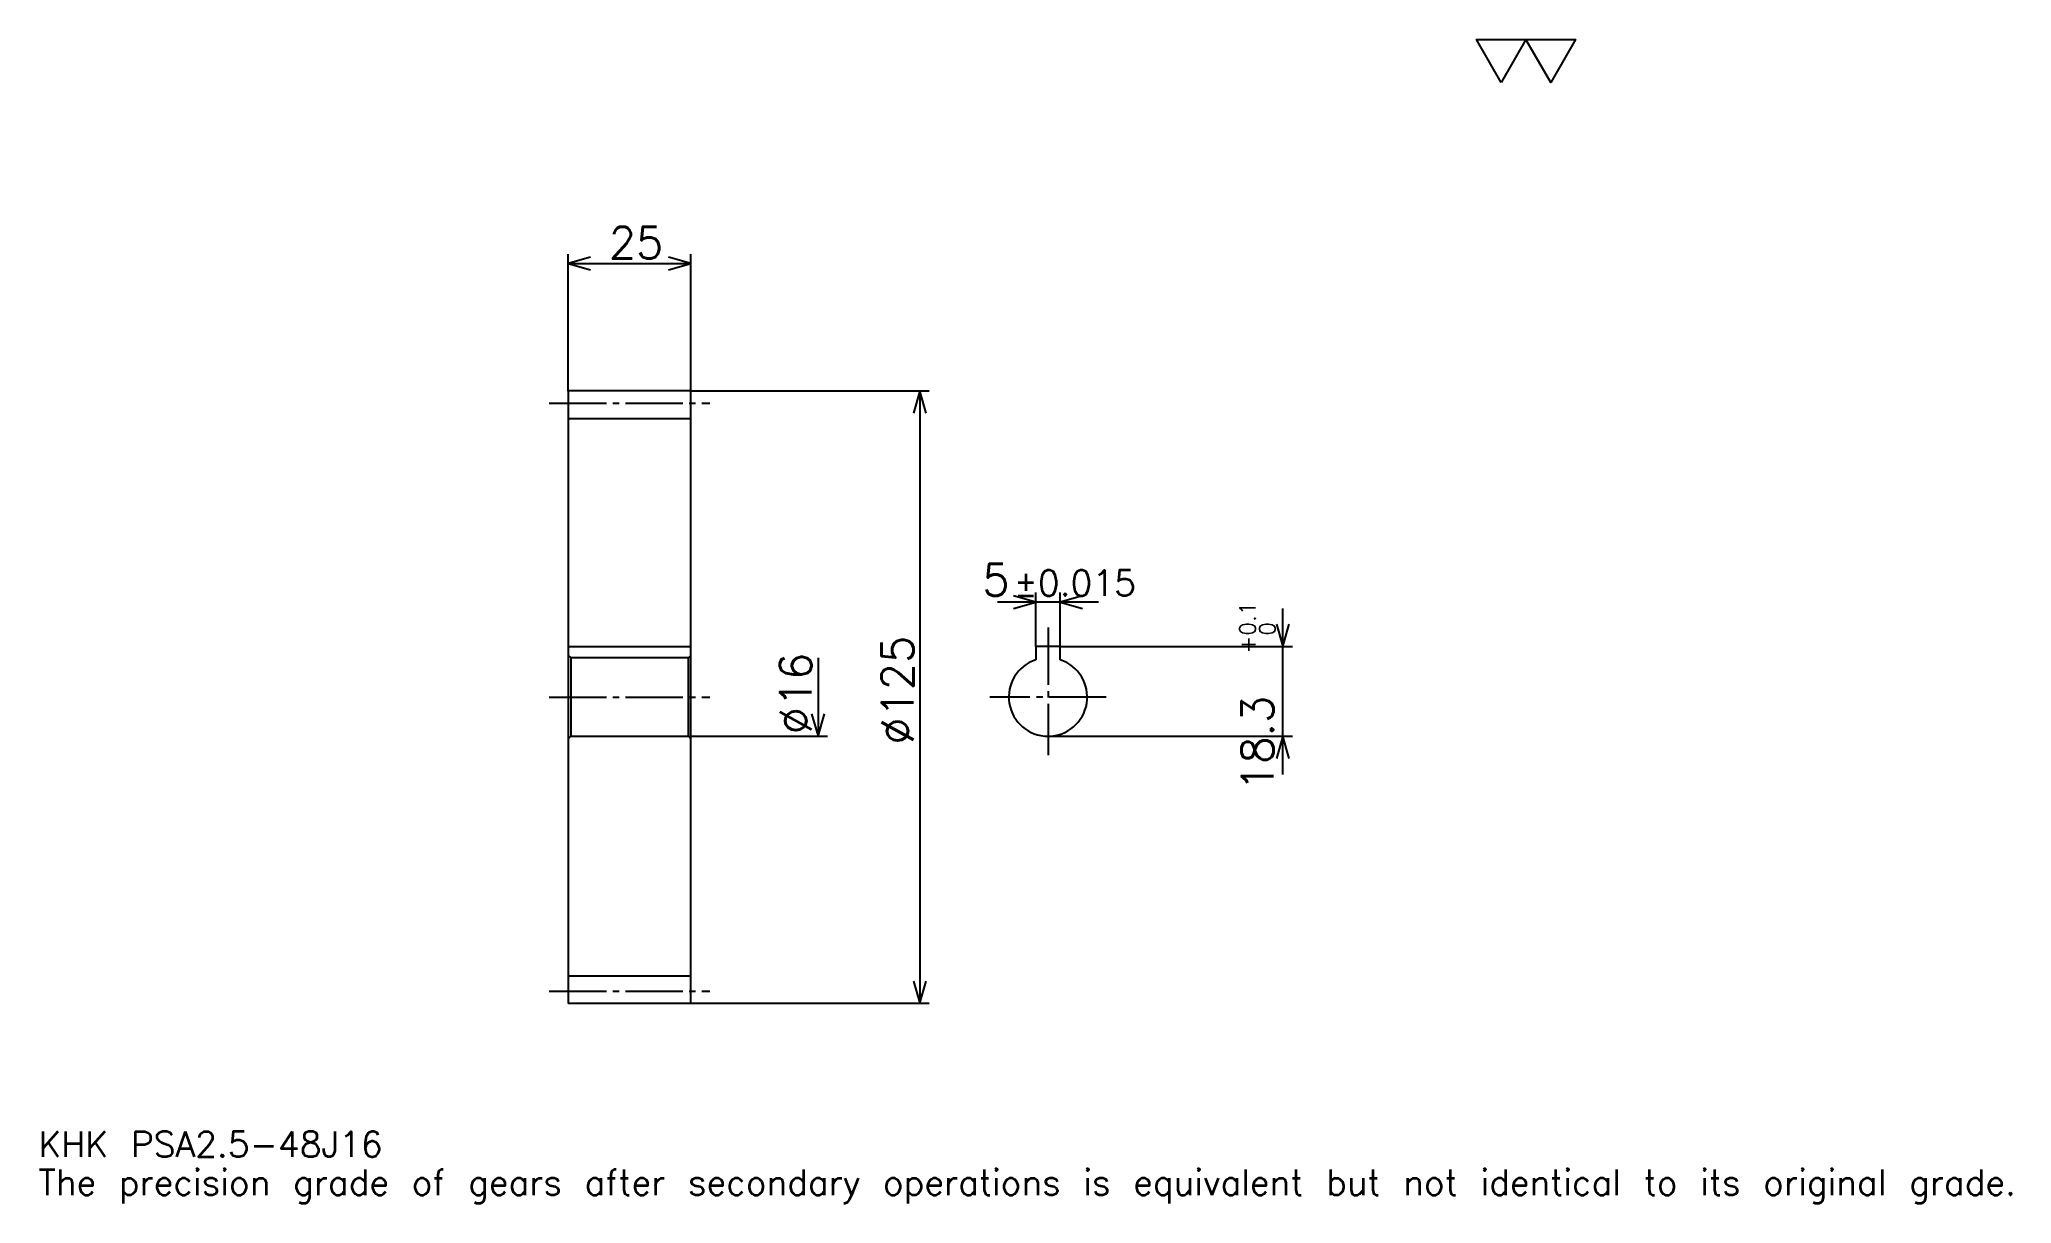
# Model space of a CAD drawing. Extents: x 13 to 416, y 5 to 242.
import ezdxf

# ---------------------------------------------------------------- set-up
doc = ezdxf.new("R2010")
doc.units = 0
doc.linetypes.add('DASHDOT', pattern=[15.570651, 11.677989, -1.297554, 1.297554, -1.297554])
doc.layers.get('0').update_dxf_attribs({"linetype": 'CONTINUOUS'})
doc.layers.add('DASHDOT', color=6, linetype='DASHDOT')
doc.styles.add('KANJI', font='TXT', dxfattribs={"bigfont": 'BIGFONT'})

msp = doc.modelspace()

# ---------------------------------------------------------------- linework, layer by layer
at = {"color": 5}
for p, q in [((121.088318, 170.628403), (121.088318, 198.525818)), ((146.088318, 170.628403), (146.088318, 198.525818)), ((121.088318, 196.579498), (146.088318, 196.579498)), ((121.088318, 170.528412), (121.088318, 170.628403)), ((145.988312, 170.628403), (146.088318, 170.628403)), ((146.088318, 170.628403), (194.746613, 170.628403)), ((146.088318, 170.528412), (146.088318, 170.628403)), ((192.800278, 170.628403), (192.800278, 45.628403)), ((216.466034, 118.428406), (216.466034, 129.457611)), ((221.466034, 118.428406), (221.466034, 129.457611)), ((229.251358, 127.511284), (208.68071, 127.511284)), ((266.880432, 92.343079), (266.880432, 126.21373)), ((221.466034, 118.428406), (268.826782, 118.428406)), ((172.039398, 116.128403), (172.039398, 100.128403)), ((146.088318, 100.128403), (173.985733, 100.128403)), ((218.966034, 100.128403), (268.826782, 100.128403)), ((145.988312, 45.628403), (146.088318, 45.628403)), ((146.088318, 45.628403), (194.746613, 45.628403))]:
    msp.add_line(p, q, dxfattribs=at)
at = {"color": 4}
for p, q in [((121.088318, 165.003403), (146.088318, 165.003403)), ((121.088318, 118.428406), (146.088318, 118.428406)), ((146.088318, 116.628403), (145.588318, 116.128403)), ((121.088318, 99.628403), (121.588318, 100.128403)), ((146.088318, 99.628403), (145.588318, 100.128403)), ((121.088318, 51.253403), (146.088318, 51.253403))]:
    msp.add_line(p, q, dxfattribs=at)
at = {"color": 7}
msp.add_lwpolyline([(311.413055, 233.559784), (306.3526, 242.331253), (326.594452, 242.331253), (321.533966, 233.559784), (316.473511, 242.331253), (311.413055, 233.559784)], dxfattribs=at)
at = {"color": 5}
for points in [[(125.629761, 197.877045), (121.088318, 196.579498), (125.629761, 195.281937)], [(141.546875, 195.281937), (146.088318, 196.579498), (141.546875, 197.877045)], [(194.097839, 166.08696), (192.800278, 170.628403), (191.502716, 166.08696)], [(211.924591, 126.21373), (216.466034, 127.511284), (211.924591, 128.808838)], [(226.007477, 128.808838), (221.466034, 127.511284), (226.007477, 126.21373)], [(265.582886, 122.969841), (266.880432, 118.428406), (268.177979, 122.969841)], [(170.741852, 104.669846), (172.039398, 100.128403), (173.33696, 104.669846)], [(268.177979, 95.58696), (266.880432, 100.128403), (265.582886, 95.58696)], [(191.502716, 50.169842), (192.800278, 45.628403), (194.097839, 50.169842)]]:
    msp.add_lwpolyline(points, dxfattribs=at)
at = {"color": 4}
for points in [[(121.088318, 99.628403), (121.088318, 45.728401), (121.188316, 45.628403), (145.988312, 45.628403), (146.088318, 45.728401), (146.088318, 170.528412), (145.988312, 170.628403), (121.188316, 170.628403), (121.088318, 170.528412), (121.088318, 99.628403)], [(221.466034, 115.727745), (221.466034, 118.428406), (216.466034, 118.428406), (216.466034, 115.727745)], [(121.088318, 116.628403), (121.588318, 116.128403), (121.588318, 100.128403), (145.588318, 100.128403), (145.588318, 116.128403), (121.588318, 116.128403)]]:
    msp.add_lwpolyline(points, dxfattribs=at)
msp.add_arc((218.966034, 108.128403), 8, 108.20995733, 71.79004267, dxfattribs=at)
at = {"layer": 'DASHDOT', "color": 7}
for p, q in [((117.195656, 168.128403), (149.980988, 168.128403)), ((218.966034, 122.321068), (218.966034, 96.235741)), ((117.195656, 108.128403), (149.980988, 108.128403)), ((230.858704, 108.128403), (207.073364, 108.128403)), ((117.195656, 48.128403), (149.980988, 48.128403))]:
    msp.add_line(p, q, dxfattribs=at)

# ---------------------------------------------------------------- texts
at = {"color": 7, "style": 'KANJI'}
for s, height, p in [('25', 6.487772, (129.371262, 197.617523)), ('5', 6.487772, (205.57399, 128.808838)), ('%%p0.015', 5.190217, (211.996094, 128.808838)), ('KHK PSA2.5-48J16', 5.190217, (12.975543, 14.273098)), ('The precision grade of gears after secondary operations is equivalent but not identical to its original grade.', 5.190217, (12.975543, 6.487772))]:
    msp.add_text(s, height=height, dxfattribs=at).set_placement(p)
for s, height, p in [('0.1', 3.243886, (261.300964, 120.664238)), ('0', 3.243886, (265.323364, 120.664238)), ('%%c125', 6.487772, (191.502716, 98.396744)), ('+', 3.243886, (261.300964, 117.031082)), ('%%c16', 6.487772, (170.741852, 100.505272)), ('18.3', 6.487772, (264.934082, 88.94944))]:
    msp.add_text(s, height=height, rotation=90, dxfattribs=at).set_placement(p)

doc.saveas('drawing.dxf')
